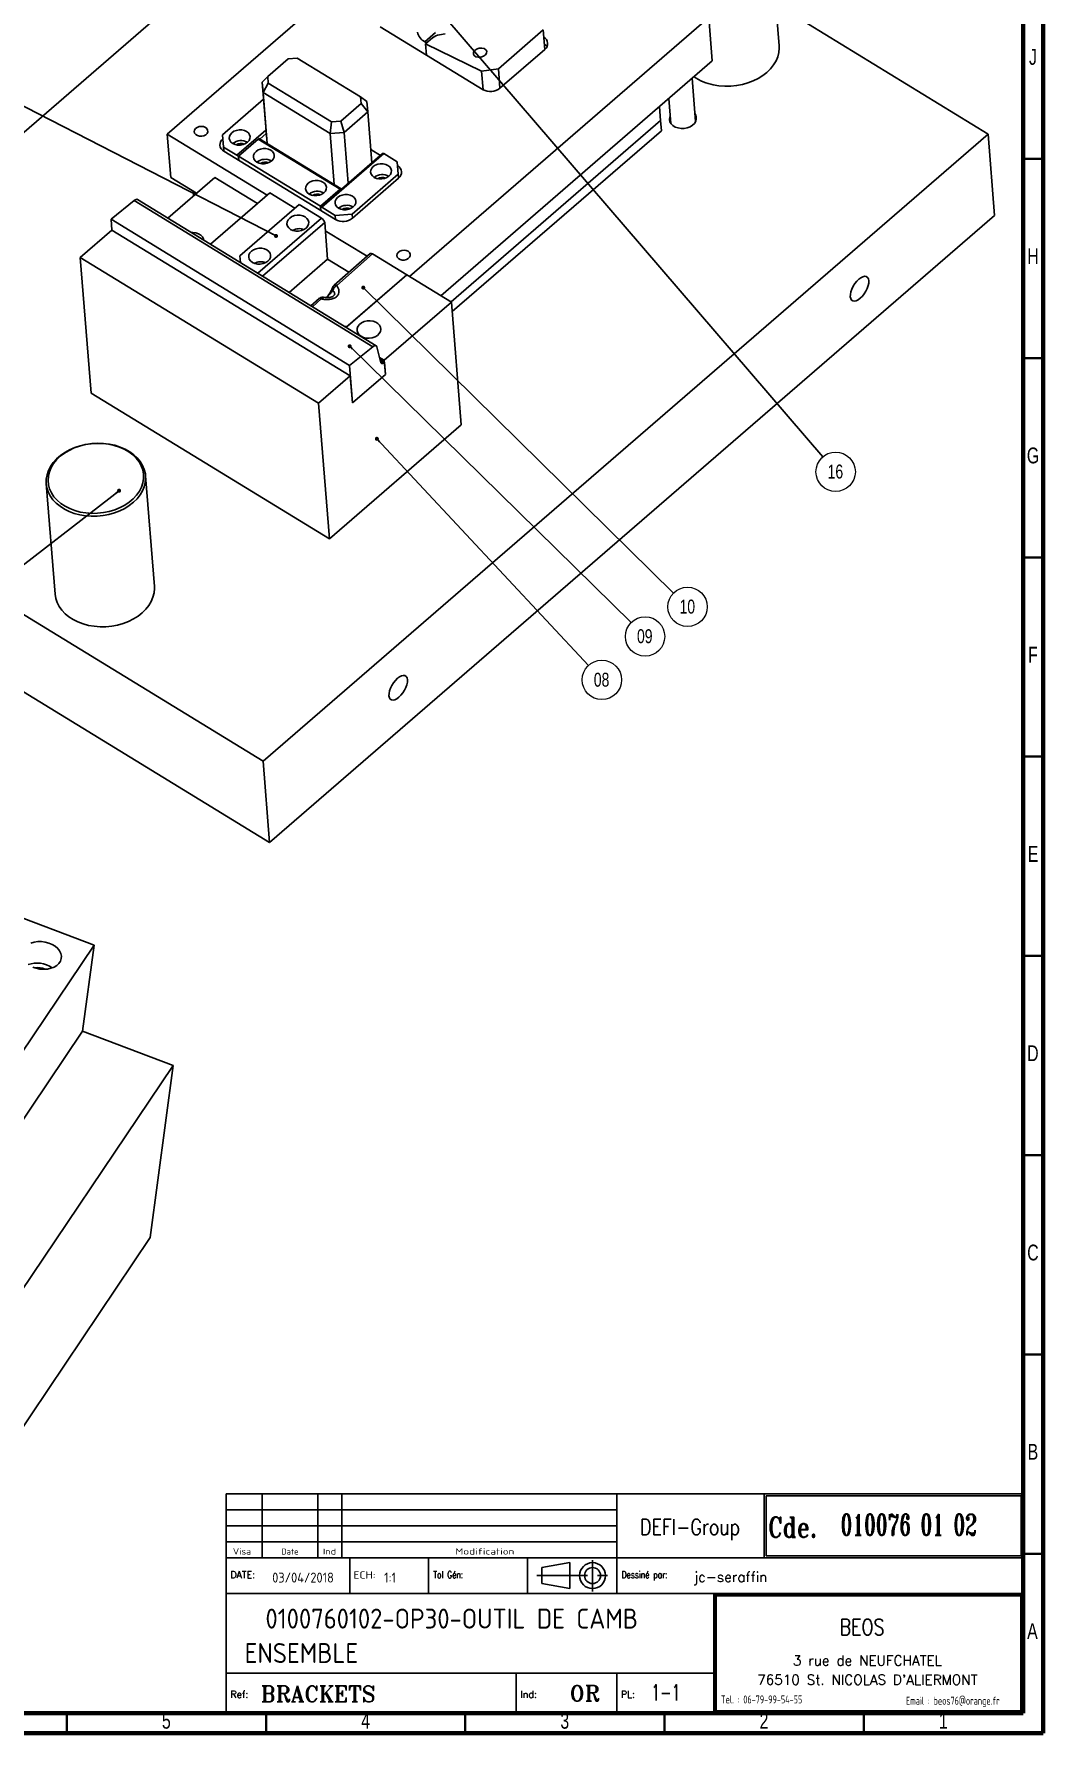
# Model space of a CAD drawing. Header units: millimetres. Extents: x 5 to 1533, y -1183 to 895.
# Drawn here: x 1241.7 to 1495, y 5 to 431.3 of the extents above; entities that cross this region are included whole.
import ezdxf

# ---------------------------------------------------------------- set-up
doc = ezdxf.new("R2010")
doc.units = ezdxf.units.MM
doc.linetypes.add('CENTERX2', pattern=[20.32, 12.7, -2.54, 2.54, -2.54])
doc.layers.add('DIMENSIONS', color=176, linetype='Continuous')
doc.styles.add('SLDTEXTSTYLE0', font='ISOCP')
doc.styles.add('SLDTEXTSTYLE1', font='ROMANT', dxfattribs={"width": 0.8})
doc.styles.add('SLDTEXTSTYLE10', font='ISOCP', dxfattribs={"width": 1.385904})
doc.styles.add('SLDTEXTSTYLE11', font='ISOCP', dxfattribs={"width": 1.246461})
doc.styles.add('SLDTEXTSTYLE12', font='ROMAND')
doc.styles.add('SLDTEXTSTYLE13', font='TXT', dxfattribs={"width": 0.75})
doc.styles.add('SLDTEXTSTYLE2', font='ISOCP', dxfattribs={"width": 0.8})
doc.styles.add('SLDTEXTSTYLE3', font='ROMANS', dxfattribs={"width": 0.8})
doc.styles.add('SLDTEXTSTYLE4', font='ROMANT')
doc.styles.add('SLDTEXTSTYLE5', font='ROMANS')
doc.styles.add('SLDTEXTSTYLE6', font='ROMANT', dxfattribs={"width": 0.65})
doc.styles.add('SLDTEXTSTYLE7', font='ISOCP', dxfattribs={"width": 1.446157})
doc.styles.add('SLDTEXTSTYLE8', font='ISOCP', dxfattribs={"width": 1.294402})
doc.styles.add('SLDTEXTSTYLE9', font='ISOCP', dxfattribs={"width": 1.147311})
doc.dimstyles.new('SLDDIMSTYLE2', dxfattribs={"dimtxt": 0.18, "dimasz": 1.016, "dimexe": 0, "dimexo": 0.0625, "dimgap": 0, "dimtad": 0, "dimtih": 1, "dimtoh": 1, "dimdec": 0, "dimrnd": 1e-09, "dimzin": 0, "dimdsep": 46, "dimtxsty": 'Standard', "dimblk1": 'DOT', "dimblk2": 'DOT', "dimsah": 1, "dimcen": 0.09, "dimadec": 0, "dimazin": 0, "dimtfac": 1.016, "dimtdec": 0, "dimtofl": 0, "dimtmove": 0, "dimatfit": 3, "dimldrblk": 'DOT', "dimfxl": 1, "dimfrac": 2, "dimtolj": 1, "dimtzin": 0, "dimarcsym": 0})

# ---------------------------------------------------------------- blocks, each defined once
blk = doc.blocks.new('SW_NOTE_46')
at = {"color": 0, "linetype": 'Continuous', "lineweight": 0}
blk.add_circle((3.52, -3.46), 4.94, dxfattribs=at)
at = {"color": 0, "linetype": 'Continuous', "lineweight": 0, "insert": (3.45, -1.65), "char_height": 3.5, "attachment_point": 2, "style": 'SLDTEXTSTYLE13'}
blk.add_mtext('09', dxfattribs=at)
blk = doc.blocks.new('_Dot')
at = {"color": 0, "linetype": 'ByBlock', "lineweight": -2}
blk.add_line((-0.5, 0), (-1, 0), dxfattribs=at)
at = {"color": 0, "linetype": 'ByBlock', "const_width": 0.5}
blk.add_lwpolyline([(-0.25, 0, 1), (0.25, 0, 1)], format="xyb", close=True, dxfattribs=at)
blk = doc.blocks.new('SW_NOTE_47')
at = {"color": 0, "linetype": 'Continuous', "lineweight": 0}
blk.add_circle((3.37, -3.61), 4.94, dxfattribs=at)
at = {"color": 0, "linetype": 'Continuous', "lineweight": 0, "insert": (3.3, -1.8), "char_height": 3.5, "attachment_point": 2, "style": 'SLDTEXTSTYLE13'}
blk.add_mtext('08', dxfattribs=at)
blk = doc.blocks.new('SW_NOTE_48')
at = {"color": 0, "linetype": 'Continuous', "lineweight": 0}
blk.add_circle((3.52, -3.46), 4.94, dxfattribs=at)
at = {"color": 0, "linetype": 'Continuous', "lineweight": 0, "insert": (3.45, -1.65), "char_height": 3.5, "attachment_point": 2, "style": 'SLDTEXTSTYLE13'}
blk.add_mtext('10', dxfattribs=at)
blk = doc.blocks.new('SW_NOTE_49')
at = {"color": 0, "linetype": 'Continuous', "lineweight": 0}
blk.add_circle((3.22, -3.75), 4.94, dxfattribs=at)
at = {"color": 0, "linetype": 'Continuous', "lineweight": 0, "insert": (3.15, -1.94), "char_height": 3.5, "attachment_point": 2, "style": 'SLDTEXTSTYLE13'}
blk.add_mtext('16', dxfattribs=at)

msp = doc.modelspace()

# ---------------------------------------------------------------- linework, layer by layer
at = {"color": 7, "linetype": 'Continuous', "lineweight": 70}
for p, q in [((1495, 895), (1495, 5)), ((1490, 890), (1490, 10)), ((1490, 10), (10, 10)), ((1495, 5), (5, 5))]:
    msp.add_line(p, q, dxfattribs=at)
at = {"color": 7, "linetype": 'Continuous', "lineweight": 25}
for p, q in [((1328.956, 484.295), (1198.716, 371.658)), ((1428.763, 428.354), (1426.562, 456.098)), ((1275.2, 406.223), (1312.254, 438.269)), ((1411.12, 435.459), (1336, 370.492)), ((1411.12, 435.459), (1411.984, 424.566)), ((1481.223, 406.238), (1427.933, 438.813)), ((1328.65, 433.13), (1354.45, 417.358)), ((1339.819, 429.382), (1342.497, 431.698)), ((1343.504, 431.118), (1344.956, 431.337)), ((1369.537, 432.354), (1358.288, 422.626)), ((1369.537, 432.354), (1369.927, 427.432)), ((1339.819, 429.382), (1340.351, 429.123)), ((1340.02, 428.837), (1341.792, 430.37)), ((1354.083, 421.991), (1340.02, 428.837)), ((1340.02, 428.837), (1340.241, 426.044)), ((1340.351, 429.123), (1341.792, 430.37)), ((1369.927, 427.432), (1358.679, 417.703)), ((1300.4, 420.652), (1305.533, 425.091)), ((1305.533, 425.091), (1307.818, 425.278)), ((1307.818, 425.278), (1323.715, 415.56)), ((1411.984, 424.566), (1343.886, 365.671)), ((1358.288, 422.626), (1354.083, 421.991)), ((1358.288, 422.626), (1358.679, 417.703)), ((1299.007, 419.214), (1300.4, 420.652)), ((1299.007, 419.214), (1299.223, 416.64)), ((1299.007, 419.214), (1300.224, 403.881)), ((1299.223, 416.64), (1300.54, 418.983)), ((1300.54, 418.983), (1300.4, 420.652)), ((1316.437, 409.265), (1300.54, 418.983)), ((1354.083, 421.991), (1354.45, 417.358)), ((1407.81, 409.407), (1406.953, 420.214)), ((1289.056, 406.05), (1299.346, 414.949)), ((1299.223, 416.64), (1316.049, 406.354)), ((1299.223, 416.64), (1300.235, 403.873)), ((1323.855, 413.891), (1318.722, 409.452)), ((1323.715, 415.56), (1323.855, 413.891)), ((1323.715, 415.56), (1325.313, 414.366)), ((1323.855, 413.891), (1325.528, 411.792)), ((1325.528, 411.792), (1325.313, 414.366)), ((1401.085, 415.14), (1401.579, 408.913)), ((1318.722, 409.452), (1316.437, 409.265)), ((1318.722, 409.452), (1319.573, 406.642)), ((1319.573, 406.642), (1325.528, 411.792)), ((1325.528, 411.792), (1326.541, 399.025)), ((1398.996, 409.607), (1346.409, 364.128)), ((1398.719, 413.093), (1398.996, 409.607)), ((1398.996, 409.607), (1399.198, 407.054)), ((1300.3, 390.88), (1275.2, 406.223)), ((1275.2, 406.223), (1276.064, 395.329)), ((1289.314, 402.962), (1289.056, 406.05)), ((1289.056, 406.05), (1289.381, 401.949)), ((1318.869, 392.483), (1298.304, 405.054)), ((1299.261, 248.87), (1481.223, 406.238)), ((1316.049, 406.354), (1316.437, 409.265)), ((1316.049, 406.354), (1319.573, 406.642)), ((1316.049, 406.354), (1317.062, 393.588)), ((1319.573, 406.642), (1320.586, 393.875)), ((1399.198, 407.054), (1346.711, 361.661)), ((1482.843, 385.813), (1481.223, 406.238)), ((1289.395, 401.941), (1289.314, 402.962)), ((1292.68, 400.905), (1289.314, 402.962)), ((1317.439, 384.797), (1289.395, 401.941)), ((1293.054, 400.676), (1298.016, 404.968)), ((1298.016, 404.968), (1318.582, 392.396)), ((1329.242, 401.362), (1313.693, 387.914)), ((1313.993, 387.876), (1329.542, 401.324)), ((1326.277, 402.348), (1328.683, 400.878)), ((1329.542, 401.324), (1332.908, 399.267)), ((1313.619, 388.104), (1293.054, 400.676)), ((1293.054, 400.676), (1293.135, 399.655)), ((1293.081, 400.336), (1293.135, 399.655)), ((1332.908, 399.267), (1333.166, 396.178)), ((1275.307, 385.147), (1287.112, 395.356)), ((1282.519, 391.384), (1276.064, 395.329)), ((1287.112, 395.356), (1297.871, 388.779)), ((1318.582, 392.396), (1313.619, 388.104)), ((1333.166, 396.178), (1321.587, 386.164)), ((1333.247, 395.157), (1321.668, 385.143)), ((1333.166, 396.178), (1333.247, 395.157)), ((1261.074, 384.888), (1266.903, 389.59)), ((1266.903, 389.59), (1326.77, 352.868)), ((1327.581, 353.082), (1267.714, 389.804)), ((1281.715, 391.875), (1281.803, 390.765)), ((1286.051, 378.557), (1300.943, 391.436)), ((1293.398, 375.691), (1308.286, 388.566)), ((1300.943, 391.436), (1307.189, 387.617)), ((1308.286, 388.566), (1313.895, 385.138)), ((1313.619, 388.104), (1313.7, 387.083)), ((1320.914, 348.145), (1261.074, 384.888)), ((1261.074, 384.888), (1261.293, 382.121)), ((1300.881, 228.444), (1482.843, 385.813)), ((1313.646, 387.764), (1313.7, 387.083)), ((1317.358, 385.819), (1313.993, 387.876)), ((1314.697, 384), (1315.426, 374.808)), ((1321.587, 386.164), (1317.358, 385.819)), ((1317.358, 385.819), (1317.439, 384.797)), ((1321.668, 385.143), (1321.587, 386.164)), ((1253.353, 375.254), (1261.293, 382.121)), ((1321.12, 345.549), (1261.293, 382.121)), ((1325.369, 375.555), (1314.857, 381.981)), ((1253.353, 375.254), (1256.053, 341.212)), ((1313.18, 338.682), (1253.353, 375.254)), ((1293.543, 373.961), (1293.398, 375.691)), ((1293.398, 375.691), (1293.535, 373.966)), ((1326.136, 376.228), (1317.066, 368.277)), ((1317.725, 368.254), (1326.738, 376.153)), ((1335.303, 370.917), (1326.738, 376.153)), ((1293.533, 373.989), (1293.519, 373.976)), ((1315.426, 374.808), (1305.773, 366.46)), ((1315.426, 374.808), (1320.782, 371.534)), ((1320.034, 357.712), (1335.303, 370.917)), ((1320.415, 358.042), (1335.303, 370.917)), ((1335.303, 370.917), (1346.521, 364.06)), ((1316.77, 367.829), (1316.732, 367.743)), ((1313.298, 364.974), (1311.197, 363.133)), ((1346.521, 364.06), (1329.648, 349.468)), ((1346.521, 364.06), (1348.964, 333.252)), ((1319.604, 357.976), (1320.415, 358.042)), ((1326.77, 352.868), (1320.914, 348.145)), ((1327.766, 352.81), (1328.832, 348.831)), ((1329.648, 349.468), (1328.469, 350.188)), ((1328.625, 349.607), (1329.688, 348.957)), ((1321.12, 345.549), (1313.18, 338.682)), ((1321.66, 338.74), (1320.914, 348.145)), ((1321.12, 345.549), (1321.66, 338.74)), ((1329.931, 345.893), (1321.66, 338.74)), ((1329.532, 348.822), (1329.688, 348.957)), ((1329.931, 345.893), (1329.648, 349.468)), ((1329.688, 348.957), (1329.931, 345.893)), ((1315.88, 304.64), (1256.053, 341.212)), ((1313.18, 338.682), (1315.88, 304.64)), ((1157.171, 335.729), (1299.261, 248.87)), ((1348.964, 333.252), (1315.88, 304.64)), ((1271.945, 292.731), (1269.744, 320.476)), ((1244.823, 318.499), (1247.023, 290.755)), ((1158.791, 315.303), (1300.881, 228.444)), ((1300.881, 228.444), (1299.261, 248.87)), ((1234.374, 211.218), (1256.801, 202.7)), ((1256.801, 202.7), (1179.63, 88.109)), ((1256.801, 202.7), (1253.934, 181.126)), ((1253.934, 181.126), (1176.763, 66.536)), ((1276.654, 172.498), (1253.934, 181.126)), ((1199.483, 57.907), (1276.654, 172.498)), ((1270.921, 129.351), (1276.654, 172.498)), ((1193.75, 14.76), (1270.921, 129.351))]:
    msp.add_line(p, q, dxfattribs=at)
at = {"color": 8, "linetype": 'Continuous', "lineweight": 25}
for p, q in [((1289.381, 401.949), (1289.137, 405.029)), ((1299.96, 407.201), (1292.68, 400.905)), ((1298.44, 404.971), (1300.028, 406.344)), ((1313.895, 385.138), (1297.889, 371.295)), ((1299.128, 370.535), (1314.697, 384)), ((1311.601, 362.885), (1313.845, 364.853)), ((1328.699, 349.331), (1329.532, 348.822))]:
    msp.add_line(p, q, dxfattribs=at)
at = {"color": 7, "linetype": 'Continuous', "lineweight": 35}
for p, q in [((1490, 400), (1495, 400)), ((1490, 350), (1495, 350)), ((1490, 300), (1495, 300)), ((1490, 250), (1495, 250)), ((1490, 200), (1495, 200)), ((1490, 150), (1495, 150)), ((1490, 100), (1495, 100)), ((1490, 50), (1495, 50)), ((1250, 10), (1250, 5)), ((1300, 10), (1300, 5)), ((1350, 10), (1350, 5)), ((1400, 10), (1400, 5)), ((1450, 10), (1450, 5))]:
    msp.add_line(p, q, dxfattribs=at)
at = {"color": 7, "linetype": 'Continuous', "lineweight": 25, "flags": 128}
for points in [[(1369.804, 428.818), (1370.203, 428.517), (1370.506, 428.17)], [(1428.763, 428.354), (1428.784, 427.778), (1428.688, 426.693), (1428.419, 425.618), (1427.98, 424.568), (1427.376, 423.556), (1426.618, 422.598), (1425.714, 421.707), (1424.679, 420.896), (1423.525, 420.175), (1422.271, 419.555), (1420.932, 419.045), (1419.529, 418.652), (1418.08, 418.381), (1416.606, 418.236), (1415.129, 418.219), (1413.667, 418.331), (1412.243, 418.569)], [(1401.432, 410.769), (1401.319, 410.459), (1401.253, 409.885), (1401.368, 409.322), (1401.659, 408.801), (1402.11, 408.349), (1402.696, 407.991), (1403.386, 407.746), (1404.142, 407.627), (1404.924, 407.64), (1405.69, 407.786), (1406.398, 408.056), (1407.011, 408.436), (1407.494, 408.904), (1407.823, 409.436), (1407.979, 410.004), (1407.954, 410.576), (1407.749, 411.122), (1407.663, 411.263)], [(1284.782, 407.886), (1284.308, 408.086), (1283.764, 408.158), (1283.208, 408.096), (1282.701, 407.906), (1282.297, 407.608), (1282.041, 407.234), (1281.96, 406.826), (1282.063, 406.428), (1282.339, 406.082), (1282.757, 405.826), (1283.273, 405.688), (1283.831, 405.683), (1284.37, 405.811), (1284.831, 406.059), (1285.166, 406.399), (1285.337, 406.795), (1285.326, 407.204), (1285.134, 407.581), (1284.782, 407.886)], [(1291.634, 403.864), (1291.185, 404.226), (1290.885, 404.665), (1290.754, 405.152), (1290.802, 405.654), (1291.025, 406.136), (1291.407, 406.566), (1291.924, 406.914), (1292.539, 407.156), (1293.211, 407.277), (1293.893, 407.267), (1294.54, 407.128), (1295.107, 406.868), (1295.556, 406.506), (1295.856, 406.067), (1295.987, 405.58), (1295.939, 405.078), (1295.716, 404.596), (1295.334, 404.166), (1294.817, 403.818), (1294.202, 403.576), (1293.53, 403.455), (1292.848, 403.465), (1292.201, 403.604), (1291.634, 403.864)], [(1298.304, 405.054), (1298.303, 405.055), (1298.258, 405.071), (1298.204, 405.07), (1298.145, 405.052), (1298.081, 405.017), (1298.016, 404.968)], [(1301.402, 399.479), (1300.886, 399.131), (1300.271, 398.889), (1299.599, 398.769), (1298.917, 398.778), (1298.27, 398.918), (1297.703, 399.177), (1297.254, 399.539), (1296.954, 399.979), (1296.823, 400.466), (1296.871, 400.968), (1297.094, 401.45), (1297.476, 401.879), (1297.993, 402.227), (1298.608, 402.47), (1299.279, 402.59), (1299.962, 402.58), (1300.609, 402.441), (1301.176, 402.182), (1301.625, 401.82), (1301.925, 401.38), (1302.056, 400.893), (1302.008, 400.391), (1301.785, 399.909), (1301.402, 399.479)], [(1329.542, 401.324), (1329.47, 401.362), (1329.401, 401.385), (1329.339, 401.393), (1329.286, 401.386), (1329.244, 401.362), (1329.242, 401.362)], [(1330.588, 398.365), (1331.037, 398.003), (1331.337, 397.563), (1331.468, 397.076), (1331.42, 396.574), (1331.197, 396.092), (1330.815, 395.662), (1330.298, 395.315), (1329.683, 395.072), (1329.011, 394.952), (1328.329, 394.962), (1327.682, 395.101), (1327.115, 395.36), (1326.666, 395.722), (1326.366, 396.162), (1326.235, 396.649), (1326.283, 397.151), (1326.506, 397.633), (1326.888, 398.062), (1327.405, 398.41), (1328.02, 398.653), (1328.692, 398.773), (1329.374, 398.763), (1330.021, 398.624), (1330.588, 398.365)], [(1314.49, 391.479), (1313.973, 391.131), (1313.358, 390.889), (1312.687, 390.769), (1312.004, 390.778), (1311.357, 390.918), (1310.79, 391.177), (1310.341, 391.539), (1310.041, 391.978), (1309.91, 392.466), (1309.958, 392.967), (1310.181, 393.45), (1310.564, 393.879), (1311.08, 394.227), (1311.695, 394.47), (1312.367, 394.59), (1313.049, 394.58), (1313.696, 394.441), (1314.264, 394.181), (1314.712, 393.82), (1315.012, 393.38), (1315.143, 392.893), (1315.095, 392.391), (1314.872, 391.909), (1314.49, 391.479)], [(1318.582, 392.396), (1318.647, 392.446), (1318.71, 392.48), (1318.77, 392.498), (1318.824, 392.499), (1318.869, 392.483), (1318.904, 392.451), (1318.916, 392.431)], [(1321.656, 390.639), (1322.105, 390.278), (1322.405, 389.838), (1322.535, 389.351), (1322.487, 388.849), (1322.265, 388.367), (1321.882, 387.937), (1321.365, 387.589), (1320.75, 387.347), (1320.079, 387.226), (1319.396, 387.236), (1318.749, 387.376), (1318.182, 387.635), (1317.733, 387.997), (1317.433, 388.436), (1317.303, 388.923), (1317.35, 389.425), (1317.573, 389.907), (1317.956, 390.337), (1318.472, 390.685), (1319.087, 390.927), (1319.759, 391.048), (1320.442, 391.038), (1321.088, 390.899), (1321.656, 390.639)], [(1306.15, 382.303), (1305.679, 382.682), (1305.365, 383.142), (1305.228, 383.653), (1305.278, 384.178), (1305.512, 384.684), (1305.913, 385.134), (1306.454, 385.498), (1307.098, 385.752), (1307.802, 385.878), (1308.517, 385.868), (1309.195, 385.722), (1309.789, 385.45), (1310.259, 385.071), (1310.573, 384.611), (1310.71, 384.1), (1310.66, 383.575), (1310.427, 383.069), (1310.026, 382.619), (1309.485, 382.255), (1308.84, 382.001), (1308.137, 381.875), (1307.422, 381.885), (1306.744, 382.031), (1306.15, 382.303)], [(1313.646, 387.764), (1313.648, 387.826), (1313.664, 387.877), (1313.694, 387.915), (1313.737, 387.938), (1313.79, 387.946), (1313.852, 387.937), (1313.921, 387.914), (1313.993, 387.876)], [(1281.21, 381.526), (1281.644, 381.534), (1282.376, 381.44), (1283.045, 381.214), (1283.607, 380.871), (1284.028, 380.431), (1284.281, 379.922), (1284.347, 379.576)], [(1296.555, 374.005), (1296.085, 374.384), (1295.771, 374.845), (1295.634, 375.355), (1295.684, 375.881), (1295.917, 376.386), (1296.318, 376.836), (1296.859, 377.201), (1297.504, 377.454), (1298.207, 377.581), (1298.922, 377.57), (1299.6, 377.424), (1300.194, 377.153), (1300.665, 376.774), (1300.979, 376.313), (1301.116, 375.803), (1301.066, 375.277), (1300.832, 374.772), (1300.431, 374.322), (1299.89, 373.957), (1299.246, 373.703), (1298.542, 373.577), (1297.827, 373.587), (1297.149, 373.733), (1296.555, 374.005)], [(1335.635, 376.8), (1335.161, 377), (1334.617, 377.072), (1334.061, 377.01), (1333.554, 376.819), (1333.15, 376.521), (1332.894, 376.148), (1332.813, 375.74), (1332.916, 375.341), (1333.192, 374.995), (1333.61, 374.74), (1334.126, 374.602), (1334.684, 374.596), (1335.223, 374.725), (1335.684, 374.972), (1336.019, 375.313), (1336.19, 375.709), (1336.179, 376.117), (1335.987, 376.495), (1335.635, 376.8)], [(1448.76, 369.796), (1449.28, 370.182), (1449.783, 370.429), (1450.245, 370.525), (1450.642, 370.464), (1450.953, 370.251), (1451.165, 369.896), (1451.265, 369.416), (1451.249, 368.835), (1451.117, 368.183), (1450.877, 367.493), (1450.54, 366.799), (1450.124, 366.135), (1449.648, 365.535), (1449.138, 365.03), (1448.618, 364.644), (1448.114, 364.397), (1447.653, 364.301), (1447.256, 364.361), (1446.944, 364.574), (1446.733, 364.93), (1446.633, 365.41), (1446.649, 365.99), (1446.78, 366.642), (1447.02, 367.333), (1447.357, 368.027), (1447.774, 368.691), (1448.249, 369.29), (1448.76, 369.796)], [(1323.824, 355.47), (1323.328, 355.865), (1322.988, 356.343), (1322.826, 356.874), (1322.851, 357.425), (1323.061, 357.96), (1323.445, 358.448), (1323.977, 358.856), (1324.624, 359.159), (1325.345, 359.338), (1326.096, 359.382), (1326.828, 359.288), (1327.497, 359.062), (1328.059, 358.718), (1328.48, 358.278), (1328.733, 357.769), (1328.803, 357.224), (1328.684, 356.677), (1328.384, 356.161), (1327.923, 355.71), (1327.329, 355.352), (1326.639, 355.109), (1325.897, 354.996), (1325.15, 355.022), (1324.444, 355.183), (1323.824, 355.47)], [(1328.832, 348.831), (1328.87, 348.739), (1328.927, 348.671), (1329, 348.628), (1329.089, 348.613), (1329.19, 348.626), (1329.299, 348.666), (1329.414, 348.732), (1329.532, 348.822)], [(1253.224, 310.691), (1251.856, 311.053), (1250.565, 311.533), (1249.368, 312.125), (1248.282, 312.821), (1247.323, 313.61), (1246.503, 314.481), (1245.835, 315.423), (1245.327, 316.422), (1244.987, 317.464), (1244.82, 318.534), (1244.828, 319.618), (1245.01, 320.699), (1245.365, 321.764), (1245.887, 322.797), (1246.569, 323.783), (1247.402, 324.709), (1248.373, 325.562), (1249.47, 326.33), (1250.676, 327.001), (1251.974, 327.567), (1253.348, 328.02), (1254.776, 328.352), (1256.24, 328.561), (1257.719, 328.642), (1259.191, 328.594), (1260.636, 328.419), (1262.035, 328.118), (1263.367, 327.696), (1264.613, 327.159), (1265.756, 326.514), (1266.781, 325.771), (1267.672, 324.939), (1268.418, 324.031), (1269.007, 323.059), (1269.431, 322.036), (1269.685, 320.979), (1269.765, 319.9), (1269.67, 318.815), (1269.4, 317.74), (1268.961, 316.689), (1268.358, 315.678), (1267.599, 314.72), (1266.696, 313.829), (1265.66, 313.017), (1264.507, 312.297), (1263.252, 311.677), (1261.914, 311.167), (1260.51, 310.773), (1259.062, 310.502), (1257.588, 310.358), (1256.11, 310.341), (1254.648, 310.452), (1253.224, 310.691)], [(1253.359, 311.383), (1251.996, 311.747), (1250.713, 312.233), (1249.529, 312.834), (1248.462, 313.541), (1247.529, 314.343), (1246.743, 315.229), (1246.116, 316.184), (1245.658, 317.195), (1245.376, 318.245), (1245.274, 319.32), (1245.354, 320.402), (1245.614, 321.475), (1246.051, 322.524), (1246.657, 323.531), (1247.424, 324.483), (1248.341, 325.364), (1249.392, 326.161), (1250.562, 326.862), (1251.835, 327.456), (1253.189, 327.935), (1254.605, 328.29), (1256.061, 328.518), (1257.535, 328.614), (1259.005, 328.576), (1260.448, 328.406), (1261.844, 328.106), (1263.169, 327.681), (1264.405, 327.136), (1265.533, 326.481), (1266.535, 325.725), (1267.396, 324.879), (1268.104, 323.957), (1268.647, 322.972), (1269.018, 321.94), (1269.21, 320.875), (1269.221, 319.795), (1269.051, 318.715), (1268.702, 317.652), (1268.18, 316.622), (1267.491, 315.641), (1266.648, 314.723), (1265.662, 313.882), (1264.549, 313.132), (1263.326, 312.483), (1262.01, 311.945), (1260.622, 311.527), (1259.184, 311.235), (1257.716, 311.073), (1256.241, 311.044), (1254.781, 311.148), (1253.359, 311.383)], [(1255.425, 282.947), (1254.057, 283.309), (1252.766, 283.789), (1251.569, 284.381), (1250.483, 285.076), (1249.523, 285.865), (1248.704, 286.737), (1248.035, 287.679), (1247.528, 288.678), (1247.188, 289.719), (1247.023, 290.755)], [(1271.945, 292.731), (1271.966, 292.155), (1271.87, 291.071), (1271.601, 289.996), (1271.162, 288.945), (1270.558, 287.934), (1269.8, 286.976), (1268.896, 286.085), (1267.861, 285.273), (1266.707, 284.552), (1265.453, 283.933), (1264.114, 283.422), (1262.711, 283.029), (1261.262, 282.758), (1259.789, 282.613), (1258.311, 282.597), (1256.849, 282.708), (1255.425, 282.947)], [(1332.966, 269.652), (1333.486, 270.038), (1333.989, 270.285), (1334.451, 270.381), (1334.848, 270.321), (1335.159, 270.108), (1335.371, 269.752), (1335.471, 269.272), (1335.455, 268.692), (1335.323, 268.04), (1335.083, 267.35), (1334.747, 266.655), (1334.33, 265.992), (1333.854, 265.392), (1333.344, 264.887), (1332.824, 264.501), (1332.32, 264.254), (1331.859, 264.158), (1331.462, 264.218), (1331.15, 264.431), (1330.939, 264.787), (1330.839, 265.267), (1330.855, 265.847), (1330.986, 266.499), (1331.226, 267.189), (1331.563, 267.884), (1331.98, 268.547), (1332.455, 269.147), (1332.966, 269.652)], [(1240.927, 203.203), (1241.764, 203.45), (1242.67, 203.578), (1243.611, 203.58), (1244.554, 203.458), (1245.464, 203.215), (1246.308, 202.86), (1247.057, 202.406), (1247.682, 201.869), (1248.162, 201.269), (1248.479, 200.628), (1248.621, 199.968), (1248.583, 199.314), (1248.368, 198.689), (1247.982, 198.116), (1247.439, 197.615), (1246.76, 197.205), (1245.968, 196.9), (1245.092, 196.711), (1244.165, 196.646), (1243.218, 196.706), (1242.288, 196.89), (1241.407, 197.19)]]:
    msp.add_lwpolyline(points, dxfattribs=at)
at = {"color": 7, "linetype": 'Continuous', "lineweight": 25}
for centre, radius, start, end in [((1341.369, 432.44), 3.429, 191.22102, 243.12439), ((1368.839, 428.895), 1.824, 306.629, 62.93999), ((1414.864, 431.461), 13.156, 235.52739, 258.50798), ((1356.309, 420.656), 3.786, 240.59308, 308.74327), ((1290.225, 403.565), 1.824, 126.629, 242.93999), ((1293.694, 401.287), 3.29, 60.48912, 128.58113), ((1293.657, 401.751), 2.106, 66.19671, 122.87353), ((1292.24, 400.169), 0.856, 11.19366, 59.14426), ((1299.763, 396.6), 3.29, 60.48912, 128.58113), ((1299.727, 397.058), 2.112, 66.28393, 122.78632), ((1332.159, 396.621), 1.824, 306.629, 62.93999), ((1329.175, 392.784), 3.289, 60.29894, 128.58975), ((1329.139, 393.24), 2.112, 66.29724, 122.77301), ((1312.85, 388.6), 3.29, 60.48912, 128.58113), ((1312.814, 389.058), 2.112, 66.28393, 122.78632), ((1320.242, 385.059), 3.289, 60.29894, 128.58975), ((1313.016, 383.667), 1.713, 11.19366, 59.14426), ((1319.298, 388.096), 3.786, 240.59308, 308.74327), ((1320.206, 385.514), 2.112, 66.29724, 122.77301), ((1308.361, 378.931), 3.561, 70.53523, 118.53501), ((1298.767, 370.633), 3.561, 70.53523, 118.53501), ((1242.497, 191.432), 6.776, 55.5602, 109.30191), ((1242.617, 192.333), 4.74, 65.83495, 99.02716)]:
    msp.add_arc(centre, radius, start, end, dxfattribs=at)
for centre, major_axis, ratio, start_param, end_param in [((1343.643, 429.469), (2.46, 0.5), 0.6564693, 1.4941586, 2.2795568), ((1266.931, 388.525), (0.782, 1.28), 0.4814033, 6.2824532, 7.2151861), ((1326.792, 375.473), (-0.654, 0.756), 0.4844677, 5.2950884, 6.2864083), ((1326.799, 351.803), (0.782, 1.28), 0.4814033, 5.8538293, 7.2151861)]:
    msp.add_ellipse(centre, major_axis=major_axis, ratio=ratio, start_param=start_param, end_param=end_param, dxfattribs=at)
msp.add_ellipse((1353.69, 426.653), major_axis=(1.673, 0.34), ratio=0.6564693, dxfattribs=at)
for points, knots in [([(1313.845, 364.853), (1314.172, 364.796), (1314.826, 364.682), (1315.856, 364.692), (1316.704, 364.868), (1317.3, 365.14), (1317.68, 365.409), (1317.974, 365.729), (1318.233, 366.205), (1318.317, 366.843), (1318.14, 367.582), (1317.864, 368.029), (1317.725, 368.253)], [0, 0, 0, 0, 0.1243886, 0.2491366, 0.3741943, 0.4376888, 0.4995268, 0.5614708, 0.6249769, 0.7499136, 0.8748742, 1, 1, 1, 1]), ([(1316.762, 367.852), (1316.643, 367.575), (1316.426, 367.07), (1316.004, 366.341), (1315.599, 365.776), (1315.264, 365.396), (1315.099, 365.249), (1315.035, 365.192)], [0, 0, 0, 0, 0.3063106, 0.5599326, 0.7604681, 0.9073009, 1, 1, 1, 1]), ([(1316.734, 366.995), (1316.777, 367.117), (1316.863, 367.363), (1317.089, 367.711), (1317.374, 368.032), (1317.607, 368.179), (1317.726, 368.253)], [0, 0, 0, 0, 0.2403349, 0.4857929, 0.7393562, 1, 1, 1, 1]), ([(1317.083, 368.292), (1317.029, 368.239), (1316.915, 368.127), (1316.812, 367.961), (1316.774, 367.857), (1316.765, 367.831)], [0, 0, 0, 0, 0.4034014, 0.8486964, 1, 1, 1, 1]), ([(1314.456, 365.252), (1314.316, 365.269), (1314.044, 365.301), (1313.621, 365.211), (1313.39, 365.039), (1313.267, 364.947)], [0, 0, 0, 0, 0.3327462, 0.6452415, 1, 1, 1, 1]), ([(1314.456, 365.25), (1314.464, 365.251), (1314.482, 365.255), (1314.499, 365.249), (1314.508, 365.245)], [0, 0, 0, 0, 0.43918711, 1, 1, 1, 1]), ([(1315.994, 365.226), (1315.705, 365.195), (1315.203, 365.142), (1314.717, 365.227), (1314.511, 365.262)], [0, 0, 0, 0, 0.5769003, 1, 1, 1, 1])]:
    msp.add_open_spline(points, degree=3, knots=knots, dxfattribs=at)
at = {"color": 8, "linetype": 'Continuous', "lineweight": 25}
for points, knots in [([(1316.734, 366.995), (1316.525, 366.72), (1316.218, 366.316), (1315.734, 365.771), (1315.455, 365.487), (1315.26, 365.305), (1315.156, 365.222), (1315.107, 365.183)], [0, 0, 0, 0, 0.4755023, 0.6988889, 0.8076891, 0.9084088, 1, 1, 1, 1]), ([(1315.95, 365.224), (1316.128, 365.257), (1316.404, 365.309), (1316.745, 365.461), (1316.965, 365.612), (1317.119, 365.788), (1317.228, 366.042), (1317.191, 366.493), (1316.919, 366.792), (1316.734, 366.995)], [0, 0, 0, 0, 0.1505929, 0.2332478, 0.3097652, 0.3862969, 0.4689738, 0.6387057, 1, 1, 1, 1]), ([(1316.732, 367.743), (1316.715, 367.707), (1316.654, 367.583), (1316.646, 367.326), (1316.705, 367.105), (1316.734, 366.995)], [0, 0, 0, 0, 0.1675265, 0.5841629, 1, 1, 1, 1]), ([(1317.079, 368.278), (1317.113, 368.303), (1317.187, 368.355), (1317.421, 368.35), (1317.623, 368.286), (1317.726, 368.253)], [0, 0, 0, 0, 0.2968799, 0.6444285, 1, 1, 1, 1]), ([(1313.845, 364.853), (1313.772, 364.91), (1313.627, 365.023), (1313.425, 365.055), (1313.33, 364.984), (1313.287, 364.952)], [0, 0, 0, 0, 0.3610304, 0.7139988, 1, 1, 1, 1]), ([(1313.845, 364.853), (1313.914, 364.941), (1314.048, 365.116), (1314.266, 365.245), (1314.396, 365.248), (1314.456, 365.25)], [0, 0, 0, 0, 0.3566527, 0.7031354, 1, 1, 1, 1])]:
    msp.add_open_spline(points, degree=3, knots=knots, dxfattribs=at)
at = {"layer": 'DIMENSIONS', "color": 3}
for p, q in [((1388, 65), (1290, 65)), ((1299, 49), (1299, 65)), ((1313, 49), (1313, 65)), ((1319, 49), (1319, 65)), ((1290, 61), (1388, 61)), ((1388, 57), (1290, 57)), ((1290, 53), (1388, 53))]:
    msp.add_line(p, q, dxfattribs=at)
at = {"layer": 'DIMENSIONS', "color": 6}
for p, q in [((1290, 65), (1290, 10)), ((1490, 10), (1490, 65)), ((1490, 40), (1412.384, 40)), ((1412.384, 40), (1412.384, 10)), ((1489.8, 39.8), (1412.584, 39.8)), ((1412.584, 39.8), (1412.584, 10.2)), ((1489.6, 39.6), (1412.784, 39.6)), ((1412.784, 39.6), (1412.784, 10.4)), ((1489.4, 39.4), (1412.984, 39.4)), ((1412.984, 39.4), (1412.984, 10.6)), ((1489.4, 10.6), (1489.4, 39.4)), ((1489.6, 10.4), (1489.6, 39.6)), ((1489.8, 10.2), (1489.8, 39.8)), ((1290, 10), (1490, 10)), ((1412.584, 10.2), (1489.8, 10.2)), ((1412.784, 10.4), (1489.6, 10.4)), ((1412.984, 10.6), (1489.4, 10.6))]:
    msp.add_line(p, q, dxfattribs=at)
at = {"layer": 'DIMENSIONS', "color": 1}
for p, q in [((1490, 65), (1388, 65)), ((1388, 49), (1388, 65)), ((1425, 49), (1425, 65)), ((1425.5, 49.5), (1425.5, 64.5)), ((1425.5, 64.5), (1489.5, 64.5)), ((1489.5, 64.5), (1489.5, 49.5)), ((1290, 49), (1490, 49)), ((1321, 49), (1321, 40)), ((1340.731, 49), (1340.731, 40)), ((1365.62, 49), (1365.62, 40)), ((1388, 49), (1388, 40)), ((1489.5, 49.5), (1425.5, 49.5)), ((1412.384, 40), (1290, 40)), ((1412.384, 20), (1290, 20)), ((1362.792, 20), (1362.792, 10)), ((1388, 20), (1388, 10))]:
    msp.add_line(p, q, dxfattribs=at)
at = {"layer": 'DIMENSIONS'}
for p, q in [((1425.5, 49.5), (1425.5, 64.5)), ((1425.5, 64.5), (1489.5, 64.5)), ((1489.5, 64.5), (1489.5, 49.5)), ((1489.5, 49.5), (1425.5, 49.5))]:
    msp.add_line(p, q, dxfattribs=at)
at = {"layer": 'DIMENSIONS', "color": 7}
for p, q in [((1376.244, 47.75), (1369.244, 46.5)), ((1376.244, 41.25), (1376.244, 47.75)), ((1369.244, 46.5), (1369.244, 42.5)), ((1369.244, 42.5), (1376.244, 41.25))]:
    msp.add_line(p, q, dxfattribs=at)
at = {"layer": 'DIMENSIONS', "color": 3, "linetype": 'CENTERX2'}
for p, q in [((1381.934, 48.348), (1381.934, 40.513)), ((1367.946, 44.5), (1386.201, 44.5))]:
    msp.add_line(p, q, dxfattribs=at)
at = {"layer": 'DIMENSIONS', "color": 7}
for radius in [3.25, 2]:
    msp.add_circle((1381.934, 44.5), radius, dxfattribs=at)

# ---------------------------------------------------------------- block references
at = {"color": 7, "linetype": 'Continuous', "lineweight": 0}
for name, p in [('SW_NOTE_49', (1439.732, 325.232)), ('SW_NOTE_48', (1402.266, 291.046)), ('SW_NOTE_46', (1391.587, 283.626)), ('SW_NOTE_47', (1380.901, 272.855))]:
    msp.add_blockref(name, p, dxfattribs=at)

# ---------------------------------------------------------------- texts
at = {"color": 7, "linetype": 'Continuous', "lineweight": 0, "char_height": 3.969, "attachment_point": 2, "style": 'SLDTEXTSTYLE13'}
for s, insert in [('J', (1492.465, 427.56)), ('H', (1492.49, 377.56)), ('G', (1492.487, 327.56)), ('F', (1492.458, 277.56)), ('E', (1492.508, 227.56)), ('D', (1492.453, 177.56)), ('C', (1492.459, 127.56)), ('B', (1492.471, 77.56)), ('A', (1492.34, 32.56)), ('5', (1274.96, 10.06)), ('4', (1324.96, 10.06)), ('3', (1374.96, 10.06)), ('2', (1424.96, 10.06)), ('1', (1469.96, 10.06))]:
    msp.add_mtext(s, dxfattribs=dict(at, insert=insert))
at = {"layer": 'DIMENSIONS'}
for s, insert, char_height, attachment_point, style in [('010076 01 02', (1444.191, 59.94), 5.29167, 1, 'SLDTEXTSTYLE6'), ('DEFI-Group', (1406.42, 58.701), 4, 2, 'SLDTEXTSTYLE1'), ('Cde.', (1426, 59.126), 5, 1, 'SLDTEXTSTYLE1'), ('Visa', (1291.655, 51.348), 1.5671, 1, 'SLDTEXTSTYLE11'), ('Date', (1303.824, 51.283), 1.4924, 1, 'SLDTEXTSTYLE9'), ('Ind', (1314.254, 51.283), 1.4924, 1, 'SLDTEXTSTYLE10'), ('Modification', (1347.489, 51.348), 1.56705, 1, 'SLDTEXTSTYLE7'), ('DATE:', (1291.034, 45.598), 1.7277, 1, 'SLDTEXTSTYLE5'), ('03/04/2018', (1301.533, 45.253), 2.5, 1, 'SLDTEXTSTYLE0'), ('ECH:', (1321.911, 45.56), 1.8141, 1, 'SLDTEXTSTYLE8'), ('1:1', (1329.62, 45.24), 2.5, 1, 'SLDTEXTSTYLE0'), ('Tol Gén:', (1341.952, 45.598), 1.7277, 1, 'SLDTEXTSTYLE3'), ('Dessiné par:', (1389.221, 45.598), 1.72768, 1, 'SLDTEXTSTYLE3'), ('jc-seraffin', (1407.355, 45.42), 2.5, 1, 'SLDTEXTSTYLE4'), ('0100760102-OP30-OUTIL DE CAMB', (1299.839, 36.209), 5, 1, 'SLDTEXTSTYLE0'), ('BEOS', (1449.571, 33.595), 4, 2, 'SLDTEXTSTYLE1'), ('ENSEMBLE', (1294.603, 27.564), 5, 1, 'SLDTEXTSTYLE0'), ('3 rue de NEUFCHATEL', (1450.909, 24.448), 2.5, 2, 'SLDTEXTSTYLE12'), ('1-1', (1396.651, 17.173), 4, 1, 'SLDTEXTSTYLE6'), ("76510 St. NICOLAS D'ALIERMONT", (1450.903, 19.623), 2.5, 2, 'SLDTEXTSTYLE12'), ('Ref:', (1291.034, 15.598), 1.7277, 1, 'SLDTEXTSTYLE5'), ('BRACKETS', (1298.634, 16.803), 4, 1, 'SLDTEXTSTYLE4'), ('Ind:', (1363.826, 15.598), 1.7277, 1, 'SLDTEXTSTYLE5'), ('OR', (1376.194, 16.951), 4, 1, 'SLDTEXTSTYLE4'), ('PL:', (1389.034, 15.598), 1.7277, 1, 'SLDTEXTSTYLE5'), ('Tel. : 06-79-99-54-55', (1424.36, 14.429), 2, 2, 'SLDTEXTSTYLE2'), ('Email : beos76@orange.fr', (1472.372, 14.097), 2, 2, 'SLDTEXTSTYLE2')]:
    msp.add_mtext(s, dxfattribs=dict(at, insert=insert, char_height=char_height, attachment_point=attachment_point, style=style))

# ---------------------------------------------------------------- leaders
at = {"color": 7, "linetype": 'Continuous', "lineweight": 0}
for points in [[(1337.016, 444.805), (1439.732, 325.232)], [(1302.494, 380.666), (1233.407, 416.133)], [(1324.388, 367.692), (1402.266, 291.046)], [(1320.977, 352.985), (1391.587, 283.626)], [(1327.798, 329.751), (1380.901, 272.855)], [(1263.112, 316.74), (1205.698, 272.269)]]:
    msp.add_leader(points, dimstyle='SLDDIMSTYLE2', dxfattribs=at)

doc.saveas('drawing.dxf')
